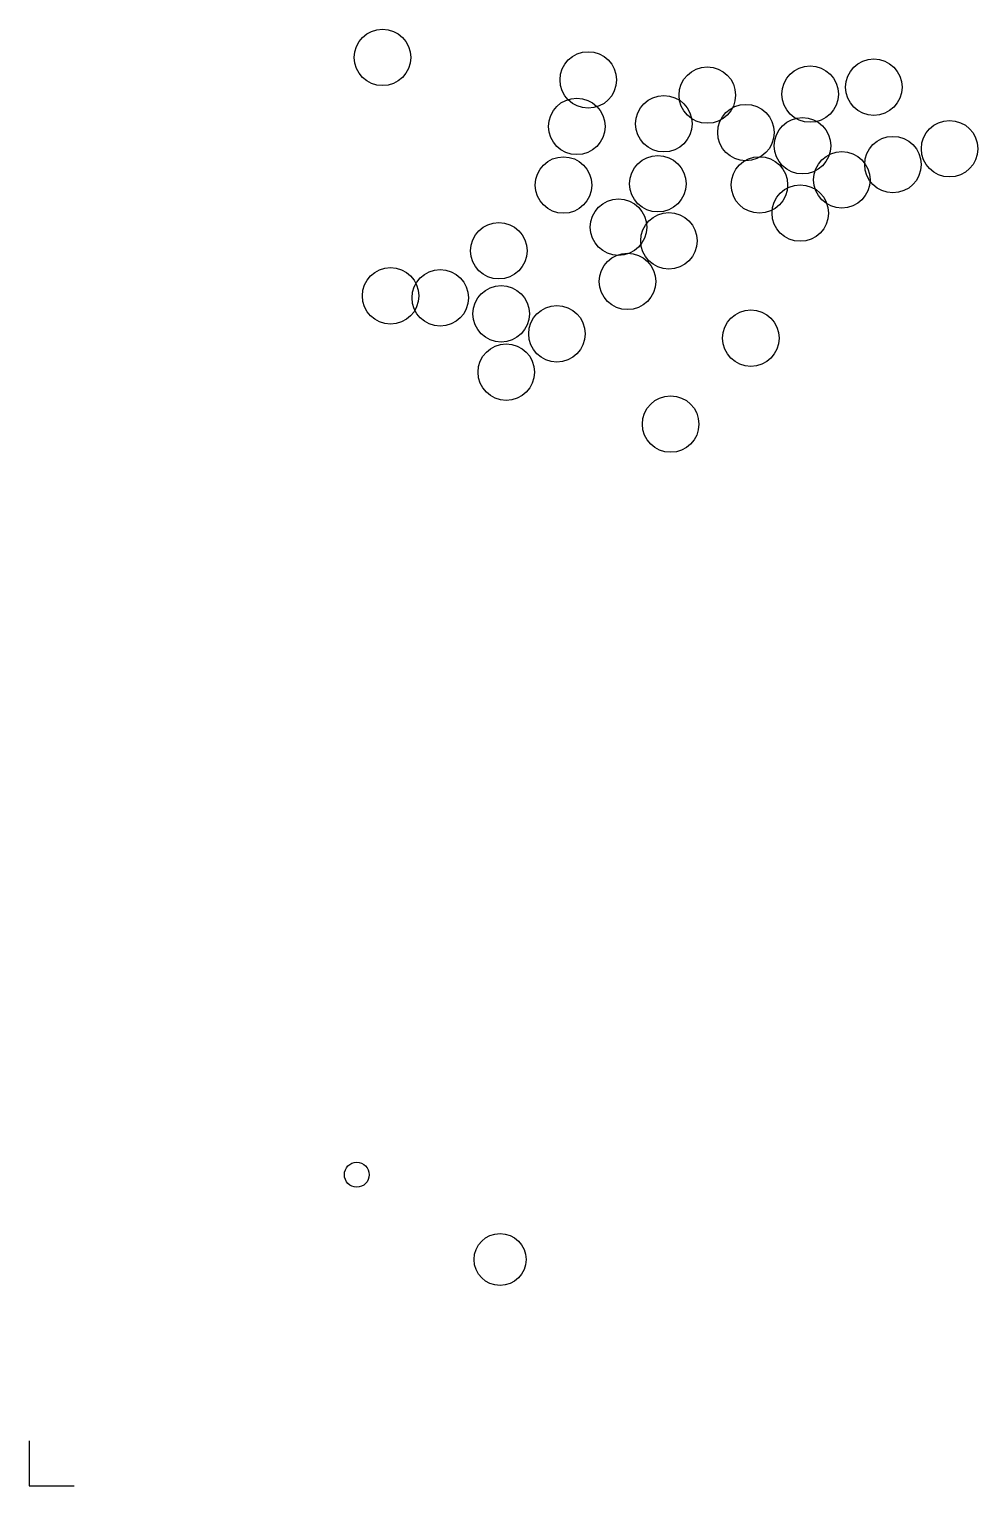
# Model space of a CAD drawing. Extents: x 0 to 42, y 0 to 64.5.
import ezdxf

# ---------------------------------------------------------------- set-up
doc = ezdxf.new("R2010")
doc.units = 0
doc.layers.get('0').update_dxf_attribs({"linetype": 'continuous'})

# ---------------------------------------------------------------- blocks, each defined once
blk = doc.blocks.new('SKETCH002')
at = {"color": 7}
blk.add_lwpolyline([(0, 2), (0, 0), (2, 0)], dxfattribs=at)
for centre, radius in [((15.637663, 63.229366), 1.25), ((24.743826, 62.23148), 1.25), ((30.013466, 61.560226), 1.25), ((34.562778, 61.604153), 1.25), ((37.379265, 61.910641), 1.25), ((24.236599, 60.17548), 1.25), ((28.091412, 60.293167), 1.25), ((31.721375, 59.900753), 1.25), ((34.224766, 59.317928), 1.25), ((40.736313, 59.187504), 1.25), ((38.227856, 58.483269), 1.25), ((23.650034, 57.579704), 1.25), ((27.824486, 57.637421), 1.25), ((32.316982, 57.583), 1.25), ((35.968899, 57.810452), 1.25), ((34.125916, 56.338966), 1.25), ((26.085121, 55.714397), 1.25), ((28.313793, 55.110188), 1.25), ((20.786232, 54.671146), 1.25), ((26.481098, 53.312763), 1.25), ((15.99751, 52.672089), 1.25), ((18.195509, 52.583714), 1.25), ((20.890343, 51.879868), 1.25), ((23.35813, 50.994587), 1.25), ((31.942053, 50.803627), 1.25), ((21.117407, 49.298141), 1.25), ((28.390461, 46.999367), 1.25), ((14.500265, 13.771867), 0.55), ((20.842239, 10.020773), 1.15)]:
    blk.add_circle(centre, radius, dxfattribs=at)

msp = doc.modelspace()

# ---------------------------------------------------------------- block references
at = {"color": 7}
msp.add_blockref('SKETCH002', (0, 0), dxfattribs=at)

doc.saveas('drawing.dxf')
